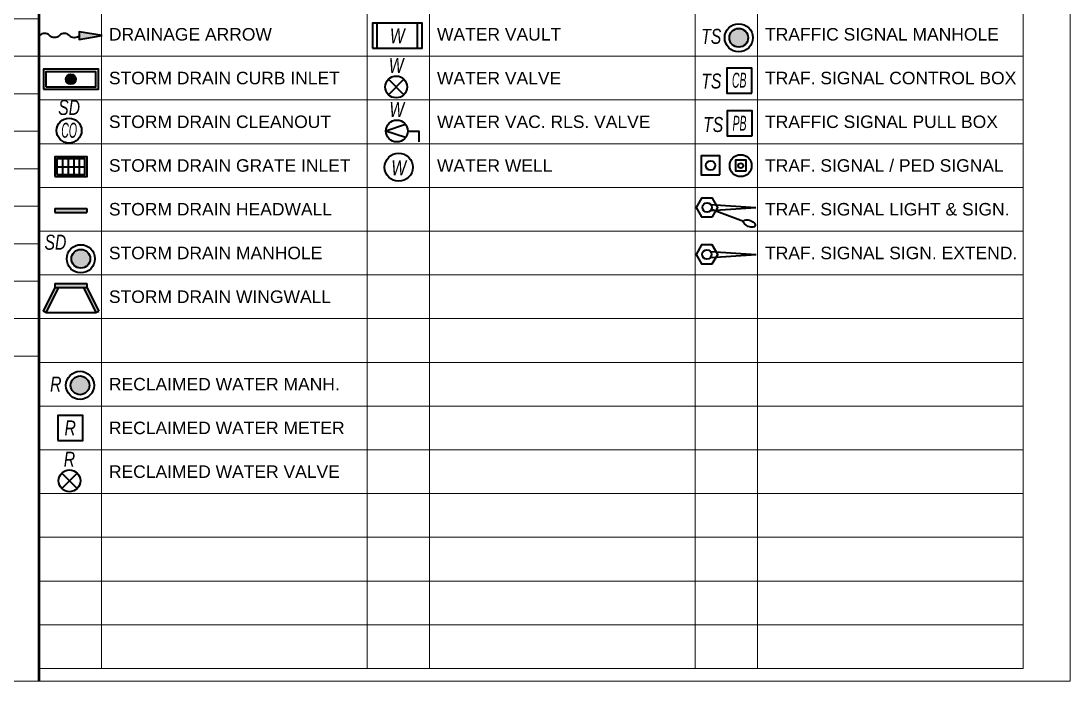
# Model space of a CAD drawing. Extents: x 2.2 to 31, y 0.8 to 21.8.
# Drawn here: x 22.58 to 30.97, y 0.8 to 6.08 of the extents above; entities that cross this region are included whole.
import ezdxf
from ezdxf.enums import TextEntityAlignment as Align

# ---------------------------------------------------------------- set-up
doc = ezdxf.new("R2010")
doc.units = 0
doc.header["$MEASUREMENT"] = 0
doc.layers.get('0').update_dxf_attribs({"lineweight": 20, "true_color": 0xfaaafa})
doc.layers.get('Defpoints').update_dxf_attribs({"color": 111, "lineweight": 20})
for name, color, linetype, lineweight in [('C-DRAN-SYMB', 110, 'Continuous', 40), ('C-NPWR-SYMB', 200, 'Continuous', 40), ('C-STRM-SYMB', 210, 'Continuous', 40), ('C-TRAF-SYMB', 40, 'Continuous', 40), ('C-WATR-SYMB', 150, 'Continuous', 40), ('G-ANNO-TABL', 130, 'Continuous', 40), ('G-ANNO-TTBL', 130, 'Continuous', 50)]:
    doc.layers.add(name, color=color, linetype=linetype, lineweight=lineweight)
doc.layers.add('G-NPLT', color=252, linetype='Continuous', lineweight=20, plot=False)
doc.styles.add('COA', font='arial.ttf')
doc.styles.add('COA_Proposed', font='ariali.ttf', dxfattribs={"height": 2.4})

# ---------------------------------------------------------------- blocks, each defined once
blk = doc.blocks.new('*T180')
at = {"layer": 'Defpoints', "color": 8, "linetype": 'ByBlock', "lineweight": 0, "transparency": 16777216}
for p, q in [((0, 0), (5.75, 0)), ((0, 0), (0, -17.4)), ((3, 0), (3, -17.4)), ((5.75, 0), (5.75, -17.4)), ((0, -0.3), (5.75, -0.3)), ((0, -0.6), (5.75, -0.6)), ((0, -0.9), (5.75, -0.9)), ((0, -1.2), (5.75, -1.2)), ((0, -1.5), (5.75, -1.5)), ((0, -1.8), (5.75, -1.8)), ((0, -2.1), (5.75, -2.1)), ((0, -2.4), (5.75, -2.4)), ((0, -2.7), (5.75, -2.7)), ((0, -3), (5.75, -3)), ((0, -3.3), (5.75, -3.3)), ((0, -3.6), (5.75, -3.6)), ((0, -3.9), (5.75, -3.9)), ((0, -4.2), (5.75, -4.2)), ((0, -4.5), (5.75, -4.5)), ((0, -4.8), (5.75, -4.8)), ((0, -5.1), (5.75, -5.1)), ((0, -5.4), (5.75, -5.4)), ((0, -5.7), (5.75, -5.7)), ((0, -6), (5.75, -6)), ((0, -6.3), (5.75, -6.3)), ((0, -6.6), (5.75, -6.6)), ((0, -6.9), (5.75, -6.9)), ((0, -7.2), (5.75, -7.2)), ((0, -7.5), (5.75, -7.5)), ((0, -7.8), (5.75, -7.8)), ((0, -8.1), (5.75, -8.1)), ((0, -8.4), (5.75, -8.4)), ((0, -8.7), (5.75, -8.7)), ((0, -9), (5.75, -9)), ((0, -9.3), (5.75, -9.3)), ((0, -9.6), (5.75, -9.6)), ((0, -9.9), (5.75, -9.9)), ((0, -10.2), (5.75, -10.2)), ((0, -10.5), (5.75, -10.5)), ((0, -10.8), (5.75, -10.8)), ((0, -11.1), (5.75, -11.1)), ((0, -11.4), (5.75, -11.4)), ((0, -11.7), (5.75, -11.7)), ((0, -12), (5.75, -12)), ((0, -12.3), (5.75, -12.3)), ((0, -12.6), (5.75, -12.6)), ((0, -12.9), (5.75, -12.9)), ((0, -13.2), (5.75, -13.2)), ((0, -13.5), (5.75, -13.5)), ((0, -13.8), (5.75, -13.8)), ((0, -14.1), (5.75, -14.1)), ((0, -14.4), (5.75, -14.4)), ((0, -14.7), (5.75, -14.7)), ((0, -15), (5.75, -15)), ((0, -15.3), (5.75, -15.3)), ((0, -15.6), (5.75, -15.6)), ((0, -15.9), (5.75, -15.9)), ((0, -16.2), (5.75, -16.2)), ((0, -16.5), (5.75, -16.5)), ((0, -16.8), (5.75, -16.8)), ((0, -17.1), (5.75, -17.1)), ((0, -17.4), (5.75, -17.4))]:
    blk.add_line(p, q, dxfattribs=at)
at = {"layer": 'G-ANNO-TABL', "color": 0, "transparency": 16777216, "char_height": 0.1, "width": 2.63, "attachment_point": 4, "style": 'COA'}
for s, insert in [('CENTERLINE', (3.06, -0.15)), ('RIGHT OF WAY LINE', (3.06, -0.45)), ('PROPERTY LINE', (3.06, -0.75)), ('EASEMENT LINE', (3.06, -1.05)), ('FLOOD HAZARD ZONE 25 YEAR', (3.06, -1.35)), ('FLOOD HAZARD ZONE 100 YEAR', (3.06, -1.65)), ('CRITICAL WATER QUALITY ZONE', (3.06, -1.95)), ('TRANSITION WATER QUALITY ZONE', (3.06, -2.25)), ('DRAINAGE EDGE', (3.06, -2.55)), ('DRAINAGE CENTERLINE', (3.06, -2.85)), ('DITCH EDGE', (3.06, -3.15)), ('TIME OF CONCENTRATION', (3.06, -3.45)), ('MAJOR CONTOURS', (3.06, -3.75)), ('MINOR CONTOURS', (3.06, -4.05)), ('PAVED ROAD EDGE', (3.06, -4.35)), ('PAVED PARKING / DRIVEWAY EDGE', (3.06, -4.65)), ('GRAVEL EDGE', (3.06, -4.95)), ('PAVED ROAD DEMOLITION', (3.06, -5.25)), ('PAVED PARKING DEMOLITION', (3.06, -5.55)), ('CURB LINE', (3.06, -5.85)), ('CURB LINE DEMOLITION', (3.06, -6.15)), ('BUILDING LINE', (3.06, -6.45)), ('GUARDRAIL', (3.06, -6.75)), ('GUARDRAIL DEMOLITION', (3.06, -7.05)), ('HANDRAIL', (3.06, -7.35)), ('HANDRAIL DEMOLITION', (3.06, -7.65)), ('CHAINLINK FENCE', (3.06, -7.95)), ('STEEL FENCE', (3.06, -8.25)), ('FENCE DEMOLITION (GENERIC)', (3.06, -8.55)), ('STONE / ROCK WALL', (3.06, -8.85)), ('BRICK WALL', (3.06, -9.15)), ('TRAFFIC CONE LINE', (3.06, -9.45)), ('TRANSVERSE JOINT', (3.06, -9.75)), ('LONGITUDINAL JOINT', (3.06, -10.05)), ('EROSION ROCK BERM', (3.06, -10.35)), ('EROSION DIVERSION DIKE', (3.06, -10.65)), ('EROSION MULCH SOCK', (3.06, -10.95)), ('EROSION SILT FENCE', (3.06, -11.25)), ('EROSION TRI-FILTER DIKE', (3.06, -11.55)), ('EROSION TREE PROTECTION', (3.06, -11.85)), ('LIMITS OF CONSTRUCTION', (3.06, -12.15)), ('COMMUNICATION OVERHEAD', (3.06, -12.45)), ('COMMUNCATION UNDERGROUND', (3.06, -12.75)), ('COMMUNICATION DEMOLITION', (3.06, -13.05)), ('TRAFFIC SIGNAL OVERHEAD', (3.06, -13.35)), ('TRAFFIC SIGNAL UNDERGROUND', (3.06, -13.65)), ('TRAFFIC SIGNAL DEMOLITION', (3.06, -13.95)), ('ELECTRIC OVERHEAD', (3.06, -14.25)), ('ELECTRIC UNDEGROUND', (3.06, -14.55)), ('ELECTRIC DEMOLITION', (3.06, -14.85)), ('CHILLED WATER LINE', (3.06, -15.15)), ('CHILLED WATER TO ABANDON', (3.06, -15.45)), ('CHILLED WATER DEMOLITION', (3.06, -15.75)), ('RECLAIMED WATER LINE', (3.06, -16.05)), ('RECLAIMED WATER TO ABANDON', (3.06, -16.35)), ('RECLAIMED WATER DEMOLITION', (3.06, -16.65))]:
    blk.add_mtext(s, dxfattribs=dict(at, insert=insert))
blk = doc.blocks.new('*T183')
at = {"layer": 'Defpoints', "color": 8, "linetype": 'ByBlock', "lineweight": 0, "transparency": 16777216}
for p, q in [((0, 0), (7.875, 0)), ((0, 0), (0, -14.7)), ((0.5, 0), (0.5, -14.7)), ((2.625, 0), (2.625, -14.7)), ((3.125, 0), (3.125, -14.7)), ((5.25, 0), (5.25, -14.7)), ((5.75, 0), (5.75, -14.7)), ((7.875, 0), (7.875, -14.7)), ((0, -0.35), (7.875, -0.35)), ((0, -0.7), (7.875, -0.7)), ((0, -1.05), (7.875, -1.05)), ((0, -1.4), (7.875, -1.4)), ((0, -1.75), (7.875, -1.75)), ((0, -2.1), (7.875, -2.1)), ((0, -2.45), (7.875, -2.45)), ((0, -2.8), (7.875, -2.8)), ((0, -3.15), (7.875, -3.15)), ((0, -3.5), (7.875, -3.5)), ((0, -3.85), (7.875, -3.85)), ((0, -4.2), (7.875, -4.2)), ((0, -4.55), (7.875, -4.55)), ((0, -4.9), (7.875, -4.9)), ((0, -5.25), (7.875, -5.25)), ((0, -5.6), (7.875, -5.6)), ((0, -5.95), (7.875, -5.95)), ((0, -6.3), (7.875, -6.3)), ((0, -6.65), (7.875, -6.65)), ((0, -7), (7.875, -7)), ((0, -7.35), (7.875, -7.35)), ((0, -7.7), (7.875, -7.7)), ((0, -8.05), (7.875, -8.05)), ((0, -8.4), (7.875, -8.4)), ((0, -8.75), (7.875, -8.75)), ((0, -9.1), (7.875, -9.1)), ((0, -9.45), (7.875, -9.45)), ((0, -9.8), (7.875, -9.8)), ((0, -10.15), (7.875, -10.15)), ((0, -10.5), (7.875, -10.5)), ((0, -10.85), (7.875, -10.85)), ((0, -11.2), (7.875, -11.2)), ((0, -11.55), (7.875, -11.55)), ((0, -11.9), (7.875, -11.9)), ((0, -12.25), (7.875, -12.25)), ((0, -12.6), (7.875, -12.6)), ((0, -12.95), (7.875, -12.95)), ((0, -13.3), (7.875, -13.3)), ((0, -13.65), (7.875, -13.65)), ((0, -14), (7.875, -14)), ((0, -14.35), (7.875, -14.35)), ((0, -14.7), (7.875, -14.7))]:
    blk.add_line(p, q, dxfattribs=at)
at = {"layer": 'G-ANNO-TABL', "color": 0, "transparency": 16777216, "char_height": 0.1, "width": 2.005, "attachment_point": 4, "style": 'COA'}
for s, insert in [('BIKE RACK', (0.56, -0.175)), ('WATER AF VALVE', (3.185, -0.175)), ('COMMUNICATION PEDESTAL', (5.81, -0.175)), ('BOLLARD', (0.56, -0.525)), ('WATER AR VALVE AUTO', (3.185, -0.525)), ('COMM. JUNCTION BOX', (5.81, -0.525)), ('BENCH', (0.56, -0.875)), ('WATER AR VALVE COMBO', (3.185, -0.875)), ('COMMUNICATION MANHOLE', (5.81, -0.875)), ('BUS STOP', (0.56, -1.225)), ('WATER AR VALVE MANUAL', (3.185, -1.225)), ('COMMUNICATION POLE', (5.81, -1.225)), ('GARBAGE CAN', (0.56, -1.575)), ('WATER BACKFLOW PREV.', (3.185, -1.575)), ('COMMUNICATION VAULT', (5.81, -1.575)), ('GUARDRAIL POST', (0.56, -1.925)), ('WATER BOUNDARY VALVE', (3.185, -1.925)), ('FIBER OPTIC MANHOLE', (5.81, -1.925)), ('MAILBOX', (0.56, -2.275)), ('WATR / WWTR CAP', (3.185, -2.275)), ('FIBER OPTIC JUNCTION BOX', (5.81, -2.275)), ('PARKING METER', (0.56, -2.625)), ('WATER CHECK VLV. SINGLE', (3.185, -2.625)), ('ELECTRIC ANCHOR', (5.81, -2.625)), ('POST', (0.56, -2.975)), ('WATER CHECK VLV. DOUBLE', (3.185, -2.975)), ('ELECTRIC JUNCTION BOX', (5.81, -2.975)), ('SIGN', (0.56, -3.325)), ('WATER DRAINAGE VALVE', (3.185, -3.325)), ('ELECTRIC LIGHT POLE', (5.81, -3.325)), ('SHRUB', (0.56, -3.675)), ('WATER DRAINAGE MANHOLE', (3.185, -3.675)), ('ELECTRIC MANHOLE', (5.81, -3.675)), ('TREE', (0.56, -4.025)), ('WATER FIRE CONNECTION', (3.185, -4.025)), ('ELECTRIC METER', (5.81, -4.025)), ('WATER FIRE HYDRANT', (3.185, -4.375)), ('ELECTRIC POLE', (5.81, -4.375)), ('WATER FLOW METER', (3.185, -4.725)), ('ELECTRIC PULL BOX', (5.81, -4.725)), ('WATER HANDHOLE', (3.185, -5.075)), ('ELECTRIC VAULT', (5.81, -5.075)), ('WASTEWATER AR VALVE', (0.56, -5.425)), ('WATER HYD. PRS. RLS. VLV.', (3.185, -5.425)), ('ELECTRIC TOWER', (5.81, -5.425)), ('WWTR BACKFLOW PRVN.', (0.56, -5.775)), ('WATER MANHOLE', (3.185, -5.775)), ('CHILLED WATER MANHOLE', (5.81, -5.775)), ('WASTEWATER CLEANOUT', (0.56, -6.125)), ('WATR / WWTR MAT. CHANGE', (3.185, -6.125)), ('CHILLED WATER VALVE', (5.81, -6.125)), ('WASTEWATER FLOW METER', (0.56, -6.475)), ('WATER METER', (3.185, -6.475)), ('NATURAL GAS LIGHT', (5.81, -6.475)), ('WWTR LIFT STATION', (0.56, -6.825)), ('WATER MONITOR WELL', (3.185, -6.825)), ('NATURAL GAS MANHOLE', (5.81, -6.825)), ('WASTEWATER MANHOLE', (0.56, -7.175)), ('WATR / WWTR PLUG', (3.185, -7.175)), ('NATURAL GAS METER', (5.81, -7.175)), ('WATR / WWTR PROJ. SEP.', (3.185, -7.525)), ('WASTEWATER METER', (0.56, -7.525)), ('NATURAL GAS VALVE', (5.81, -7.525)), ('WWTR SRVC. CONNECTION', (0.56, -7.875)), ('WATER PRS. RLS. VALVE', (3.185, -7.875)), ('NATURAL GAS VENT', (5.81, -7.875)), ('WASTEWATER VAULT', (0.56, -8.225)), ('WATER PRS. SUST. VALVE', (3.185, -8.225)), ('IRRG. CONTROL VALVE', (5.81, -8.225)), ('WASTEWATER VALVE', (0.56, -8.575)), ('WATR / WWTR REDUCER', (3.185, -8.575)), ('SPRINKLER CONTROL VALVE', (5.81, -8.575)), ('WATER SRVC. CONNECTION', (3.185, -8.925)), ('SPRINKLER HEAD', (5.81, -8.925)), ('STORM DRAIN AREA INLET', (0.56, -9.275)), ('WATER SHUTOFF VALVE', (3.185, -9.275)), ('IRRIGATION HOSE BIB', (5.81, -9.275)), ('DRAINAGE ARROW', (0.56, -9.625)), ('WATER VAULT', (3.185, -9.625)), ('TRAFFIC SIGNAL MANHOLE', (5.81, -9.625)), ('STORM DRAIN CURB INLET', (0.56, -9.975)), ('WATER VALVE', (3.185, -9.975)), ('TRAF. SIGNAL CONTROL BOX', (5.81, -9.975)), ('STORM DRAIN CLEANOUT', (0.56, -10.325)), ('WATER VAC. RLS. VALVE', (3.185, -10.325)), ('TRAFFIC SIGNAL PULL BOX', (5.81, -10.325)), ('STORM DRAIN GRATE INLET', (0.56, -10.675)), ('WATER WELL', (3.185, -10.675)), ('TRAF. SIGNAL / PED SIGNAL', (5.81, -10.675)), ('STORM DRAIN HEADWALL', (0.56, -11.025)), ('TRAF. SIGNAL LIGHT & SIGN.', (5.81, -11.025)), ('STORM DRAIN MANHOLE', (0.56, -11.375)), ('TRAF. SIGNAL SIGN. EXTEND.', (5.81, -11.375)), ('STORM DRAIN WINGWALL', (0.56, -11.725)), ('RECLAIMED WATER MANH.', (0.56, -12.425)), ('RECLAIMED WATER METER', (0.56, -12.775)), ('RECLAIMED WATER VALVE', (0.56, -13.125))]:
    blk.add_mtext(s, dxfattribs=dict(at, insert=insert))
blk = doc.blocks.new('STRM_ARRW_P')
at = {"linetype": 'ByBlock', "lineweight": -2}
h = blk.add_hatch(color=0, dxfattribs=at)
h.dxf.hatch_style = 1
h.paths.add_polyline_path([(5, 0), (1.35, 0.61), (1.35, -0.61)])
at = {"color": 0, "linetype": 'ByBlock', "lineweight": -2, "flags": 128}
blk.add_lwpolyline([(1.35, 0, -0.432514), (-0.24, 0, 0.432452), (-1.83, 0, -0.432453), (-3.41, 0, 0.432453), (-5, 0)], format="xyb", dxfattribs=at)
blk.add_lwpolyline([(5, 0), (1.35, 0.61), (1.35, -0.61)], close=True, dxfattribs=at)
blk = doc.blocks.new('STRM_CINL_P')
at = {"linetype": 'ByBlock', "lineweight": -2}
h = blk.add_hatch(color=0, dxfattribs=at)
h.dxf.hatch_style = 1
h.paths.add_polyline_path([(1, 0, 1), (-1, 0, 1)])
at = {"color": 0, "linetype": 'ByBlock', "lineweight": -2}
for points in [[(-5.5, -2), (5.5, -2), (5.5, 2), (-5.5, 2)], [(-5, -1.5), (5, -1.5), (5, 1.5), (-5, 1.5)]]:
    blk.add_lwpolyline(points, close=True, dxfattribs=at)
blk.add_circle((0, 0), 1, dxfattribs=at)
blk = doc.blocks.new('*U238')
at = {"color": 0, "linetype": 'ByBlock', "lineweight": -2}
blk.add_circle((0, 0), 2, dxfattribs=at)
at = {"color": 0, "linetype": 'ByBlock', "lineweight": -2, "style": 'COA_Proposed'}
for s, width, p in [('SD', 0.75, (0, 2.5)), ('CO', 0.5, (0, -1.15))]:
    blk.add_text(s, height=2.4, dxfattribs=dict(at, width=width)).set_placement(p, align=Align.CENTER)
blk = doc.blocks.new('STRM_GINL_P')
at = {"linetype": 'ByBlock', "lineweight": -2}
h = blk.add_hatch(color=0, dxfattribs=at)
h.dxf.hatch_style = 1
h.paths.add_polyline_path([(-2.5835, 1.5835), (-2.5835, -1.5835), (2.5835, -1.5835), (2.5835, 1.5835)])
h.paths.add_polyline_path([(2.2535, 1.2535), (2.2535, -1.2535), (-2.2535, -1.2535), (-2.2535, 1.2535)], flags=16)
at = {"color": 0, "linetype": 'ByBlock', "lineweight": -2}
for p, q in [((-2.2535, 0), (2.2535, 0)), ((-1.35, 1.2535), (-1.35, -1.2535)), ((-0.45, 1.2535), (-0.45, -1.2535)), ((0.45, 1.2535), (0.45, -1.2535)), ((1.35, 1.2535), (1.35, -1.2535))]:
    blk.add_line(p, q, dxfattribs=at)
for points in [[(-2.5835, -1.5835), (2.5835, -1.5835), (2.5835, 1.5835), (-2.5835, 1.5835)], [(-2.2535, -1.2535), (2.2535, -1.2535), (2.2535, 1.2535), (-2.2535, 1.2535)]]:
    blk.add_lwpolyline(points, close=True, dxfattribs=at)
blk = doc.blocks.new('STRM_HEAD_P')
at = {"linetype": 'ByBlock', "lineweight": -2}
h = blk.add_hatch(color=0, dxfattribs=at)
h.dxf.hatch_style = 1
h.paths.add_polyline_path([(2.56, 0.33), (-2.56, 0.33), (-2.56, -0.33), (2.56, -0.33)])
at = {"color": 0, "linetype": 'ByBlock', "lineweight": -2}
for p, q in [((-2.56, 0.33), (2.56, 0.33)), ((-2.56, 0.33), (-2.56, -0.33)), ((2.56, 0.33), (2.56, -0.33)), ((-2.56, -0.33), (2.56, -0.33))]:
    blk.add_line(p, q, dxfattribs=at)
blk = doc.blocks.new('*U292')
at = {"linetype": 'ByBlock', "lineweight": -2}
h = blk.add_hatch(color=0, dxfattribs=at)
h.dxf.hatch_style = 1
edge = h.paths.add_edge_path()
edge.add_arc((0, 0), 1.5, 0, 360)
at = {"color": 0, "linetype": 'ByBlock', "lineweight": -2}
for radius in [2.25, 1.5]:
    blk.add_circle((0, 0), radius, dxfattribs=at)
at = {"color": 0, "linetype": 'ByBlock', "lineweight": -2, "style": 'COA_Proposed', "width": 0.75}
blk.add_text('SD', height=2.4, dxfattribs=at).set_placement((-4.06, 1.45), align=Align.CENTER)
blk = doc.blocks.new('STRM_WNGW_P')
at = {"linetype": 'ByBlock', "lineweight": -2}
h = blk.add_hatch(color=0, dxfattribs=at)
h.dxf.hatch_style = 1
h.paths.add_polyline_path([(-2, -0.67), (-2.56, -0.67), (-4.45, -4.44), (-4, -4.67)])
h.paths.add_polyline_path([(2.56, 0), (-2.56, 0), (-2.56, -0.67), (2.56, -0.67)])
h.paths.add_polyline_path([(2.56, -0.67), (2, -0.67), (4, -4.67), (4.45, -4.44)])
at = {"color": 0, "linetype": 'ByBlock', "lineweight": -2}
for p, q in [((-2.56, 0), (2.56, 0)), ((-2.56, 0), (-2.56, -0.67)), ((2.56, 0), (2.56, -0.67)), ((-2.56, -0.67), (-4.45, -4.44)), ((-2, -0.67), (-4, -4.67)), ((-2.56, -0.67), (2.56, -0.67)), ((2, -0.67), (4, -4.67)), ((2.56, -0.67), (4.45, -4.44)), ((-4, -4.67), (-4.45, -4.44)), ((-4, -4.67), (4, -4.67)), ((4, -4.67), (4.45, -4.44))]:
    blk.add_line(p, q, dxfattribs=at)
blk = doc.blocks.new('*U317')
at = {"linetype": 'ByBlock', "lineweight": -2}
h = blk.add_hatch(color=0, dxfattribs=at)
h.dxf.hatch_style = 1
edge = h.paths.add_edge_path()
edge.add_arc((0, 0), 1.5, 0, 360)
at = {"color": 0, "linetype": 'ByBlock', "lineweight": -2}
for radius in [2.25, 1.5]:
    blk.add_circle((0, 0), radius, dxfattribs=at)
at = {"color": 0, "linetype": 'ByBlock', "lineweight": -2, "style": 'COA_Proposed', "width": 0.75}
blk.add_text('R', height=2.4, dxfattribs=at).set_placement((-3.88, -1), align=Align.CENTER)
blk = doc.blocks.new('NPWR_METR_P')
at = {"color": 0, "linetype": 'ByBlock', "lineweight": -2}
blk.add_lwpolyline([(-2, -2), (2, -2), (2, 2), (-2, 2)], close=True, dxfattribs=at)
at = {"color": 0, "linetype": 'ByBlock', "lineweight": -2, "style": 'COA_Proposed', "width": 0.75}
blk.add_text('R', height=2.4, dxfattribs=at).set_placement((0, 0), align=Align.MIDDLE_CENTER)
blk = doc.blocks.new('*U268')
at = {"color": 0, "linetype": 'ByBlock', "lineweight": -2}
for points in [[(-1.24, 1.24), (1.24, -1.24)], [(-1.24, -1.24), (1.24, 1.24)]]:
    blk.add_lwpolyline(points, dxfattribs=at)
blk.add_circle((0, 0), 1.75, dxfattribs=at)
at = {"color": 0, "linetype": 'ByBlock', "lineweight": -2, "style": 'COA_Proposed', "width": 0.75}
blk.add_text('R', height=2.4, dxfattribs=at).set_placement((0, 2.25), align=Align.CENTER)
blk = doc.blocks.new('*U318')
at = {"linetype": 'ByBlock', "lineweight": -2}
h = blk.add_hatch(color=0, dxfattribs=at)
h.dxf.hatch_style = 1
edge = h.paths.add_edge_path()
edge.add_arc((0, 0), 1.5, 0, 360)
at = {"color": 0, "linetype": 'ByBlock', "lineweight": -2}
for radius in [2.25, 1.5]:
    blk.add_circle((0, 0), radius, dxfattribs=at)
at = {"color": 0, "linetype": 'ByBlock', "lineweight": -2, "style": 'COA_Proposed', "width": 0.75}
blk.add_text('TS', height=2.4, dxfattribs=at).set_placement((-4.4, -0.97), align=Align.CENTER)
blk = doc.blocks.new('*U327')
at = {"color": 0, "linetype": 'ByBlock', "lineweight": -2, "flags": 128}
blk.add_lwpolyline([(2, -2), (2, 2), (-2, 2), (-2, -2)], close=True, dxfattribs=at)
at = {"color": 0, "linetype": 'ByBlock', "lineweight": -2, "style": 'COA_Proposed'}
for s, width, p in [('TS', 0.75, (-4.46, -1.28)), ('CB', 0.5, (0, -1.15))]:
    blk.add_text(s, height=2.4, dxfattribs=dict(at, width=width)).set_placement(p, align=Align.CENTER)
blk = doc.blocks.new('*U328')
at = {"color": 0, "linetype": 'ByBlock', "lineweight": -2, "flags": 128}
blk.add_lwpolyline([(2, -2), (2, 2), (-2, 2), (-2, -2)], close=True, dxfattribs=at)
at = {"color": 0, "linetype": 'ByBlock', "lineweight": -2, "style": 'COA_Proposed'}
for s, width, p in [('TS', 0.75, (-4.22, -1.36)), ('PB', 0.5, (0, -1.15))]:
    blk.add_text(s, height=2.4, dxfattribs=dict(at, width=width)).set_placement(p, align=Align.CENTER)
blk = doc.blocks.new('TRAF_SIGN_P')
at = {"color": 0, "linetype": 'ByBlock', "lineweight": -2, "flags": 128}
blk.add_lwpolyline([(1.5, -1.5), (1.5, 1.5), (-1.5, 1.5), (-1.5, -1.5)], close=True, dxfattribs=at)
at = {"color": 0, "linetype": 'ByBlock', "lineweight": -2}
blk.add_circle((0, 0), 0.75, dxfattribs=at)
blk = doc.blocks.new('*U335')
at = {"color": 0, "linetype": 'ByBlock', "lineweight": -2, "flags": 128}
blk.add_lwpolyline([(0.87, -1.5), (1.73, 0), (0.87, 1.5), (-0.87, 1.5), (-1.73, 0), (-0.87, -1.5)], close=True, dxfattribs=at)
at = {"color": 0, "linetype": 'ByBlock', "lineweight": -2}
for points in [[(0.57, 0.48), (7.83, 0)], [(0.57, -0.48), (7.83, 0)], [(0.7, -0.27), (5.84, -2.22)]]:
    blk.add_lwpolyline(points, dxfattribs=at)
blk.add_circle((0, 0), 0.75, dxfattribs=at)
blk.add_ellipse((6.78, -2.58), major_axis=(-0.935, 0.356), ratio=0.5, dxfattribs=at)
blk = doc.blocks.new('*U336')
at = {"color": 0, "linetype": 'ByBlock', "lineweight": -2, "flags": 128}
blk.add_lwpolyline([(0.87, -1.5), (1.73, 0), (0.87, 1.5), (-0.87, 1.5), (-1.73, 0), (-0.87, -1.5)], close=True, dxfattribs=at)
at = {"color": 0, "linetype": 'ByBlock', "lineweight": -2}
for points in [[(0.57, 0.48), (7.91, 0)], [(0.57, -0.48), (7.91, 0)]]:
    blk.add_lwpolyline(points, dxfattribs=at)
blk.add_circle((0, 0), 0.75, dxfattribs=at)
blk = doc.blocks.new('TRAF_PEDS_P')
at = {"color": 0, "linetype": 'ByBlock', "lineweight": -2}
blk.add_lwpolyline([(0.85, -0.85), (0.85, 0.85), (-0.85, 0.85), (-0.85, -0.85)], close=True, dxfattribs=at)
for radius in [1.75, 0.4]:
    blk.add_circle((0, 0), radius, dxfattribs=at)
blk = doc.blocks.new('WATR_VALT_P')
at = {"color": 0, "linetype": 'ByBlock', "lineweight": -2}
blk.add_lwpolyline([(-4, -2), (4, -2), (4, 2), (-4, 2)], close=True, dxfattribs=at)
for points in [[(-3.25, -2), (-3.25, 2)], [(3.25, -2), (3.25, 2)]]:
    blk.add_lwpolyline(points, dxfattribs=at)
at = {"color": 0, "linetype": 'ByBlock', "lineweight": -2, "style": 'COA_Proposed', "width": 0.75}
blk.add_text('W', height=2.4, dxfattribs=at).set_placement((0, 0), align=Align.MIDDLE_CENTER)
blk = doc.blocks.new('*U258')
at = {"color": 0, "linetype": 'ByBlock', "lineweight": -2}
for points in [[(-1.24, 1.24), (1.24, -1.24)], [(-1.24, -1.24), (1.24, 1.24)]]:
    blk.add_lwpolyline(points, dxfattribs=at)
blk.add_circle((0, 0), 1.75, dxfattribs=at)
at = {"color": 0, "linetype": 'ByBlock', "lineweight": -2, "style": 'COA_Proposed', "width": 0.75}
blk.add_text('W', height=2.4, dxfattribs=at).set_placement((0, 2.25), align=Align.CENTER)
blk = doc.blocks.new('*U310')
at = {"color": 0, "linetype": 'ByBlock', "lineweight": -2, "flags": 128}
for points in [[(1.4, 1.05), (-1.75, 0)], [(1.4, -1.05), (-1.75, 0)], [(1.75, 0), (3.5, 0), (3.5, -1.75)]]:
    blk.add_lwpolyline(points, dxfattribs=at)
at = {"color": 0, "linetype": 'ByBlock', "lineweight": -2}
blk.add_circle((0, 0), 1.75, dxfattribs=at)
at = {"color": 0, "linetype": 'ByBlock', "lineweight": -2, "style": 'COA_Proposed', "width": 0.75}
blk.add_text('W', height=2.4, dxfattribs=at).set_placement((0, 2.25), align=Align.CENTER)
blk = doc.blocks.new('WATR_WELL_P')
at = {"color": 0, "linetype": 'ByBlock', "lineweight": -2}
blk.add_circle((0, 0), 2.25, dxfattribs=at)
at = {"color": 0, "linetype": 'ByBlock', "lineweight": -2, "style": 'COA_Proposed', "width": 0.75}
blk.add_text('W', height=2.4, dxfattribs=at).set_placement((0, -1.3), align=Align.CENTER)

msp = doc.modelspace()

# ---------------------------------------------------------------- linework, layer by layer
at = {"layer": 'G-ANNO-TTBL'}
msp.add_lwpolyline([(22.7249, 15.8), (22.7249, 0.8)], dxfattribs=at)
at = {"layer": 'G-NPLT'}
msp.add_lwpolyline([(2.2249, 21.8), (30.9749, 21.8), (30.9749, 0.8), (2.2249, 0.8)], close=True, dxfattribs=at)

# ---------------------------------------------------------------- block references
for name, p in [('*T180', (16.9749, 20.8)), ('*T183', (22.7249, 15.6))]:
    msp.add_blockref(name, p)
at = {"layer": 'C-DRAN-SYMB', "xscale": 0.05, "yscale": 0.05, "zscale": 0.05}
msp.add_blockref('STRM_ARRW_P', (22.9803, 5.9658), dxfattribs=at)
at = {"layer": 'C-NPWR-SYMB', "xscale": 0.05, "yscale": 0.05, "zscale": 0.05}
for name, p in [('*U317', (23.0537, 3.1661)), ('NPWR_METR_P', (22.9749, 2.825)), ('*U268', (22.9689, 2.4024))]:
    msp.add_blockref(name, p, dxfattribs=at)
at = {"layer": 'C-STRM-SYMB'}
for name, p, xscale, yscale, zscale in [('STRM_CINL_P', (22.9803, 5.6158), 0.04, 0.04, 0.04), ('*U238', (22.9664, 5.2051), 0.05, 0.05, 0.05), ('STRM_GINL_P', (22.9803, 4.9158), 0.05, 0.05, 0.05), ('STRM_HEAD_P', (22.9803, 4.5658), 0.05, 0.05, 0.05), ('*U292', (23.06, 4.1792), 0.05, 0.05, 0.05), ('STRM_WNGW_P', (22.9803, 3.9824), 0.05, 0.05, 0.05)]:
    msp.add_blockref(name, p, dxfattribs=dict(at, xscale=xscale, yscale=yscale, zscale=zscale))
at = {"layer": 'C-TRAF-SYMB', "xscale": 0.05, "yscale": 0.05, "zscale": 0.05}
for name, p in [('*U318', (28.3243, 5.9478)), ('*U327', (28.328, 5.6057)), ('*U328', (28.3306, 5.2618)), ('TRAF_SIGN_P', (28.0992, 4.9267)), ('TRAF_PEDS_P', (28.34, 4.9245)), ('*U335', (28.0708, 4.5904)), ('*U336', (28.0694, 4.2145))]:
    msp.add_blockref(name, p, dxfattribs=at)
at = {"layer": 'C-WATR-SYMB', "xscale": 0.05, "yscale": 0.05, "zscale": 0.05}
for name, p in [('WATR_VALT_P', (25.5925, 5.9645)), ('*U258', (25.5838, 5.5543)), ('*U310', (25.5883, 5.2014)), ('WATR_WELL_P', (25.6036, 4.912))]:
    msp.add_blockref(name, p, dxfattribs=at)

doc.saveas('drawing.dxf')
